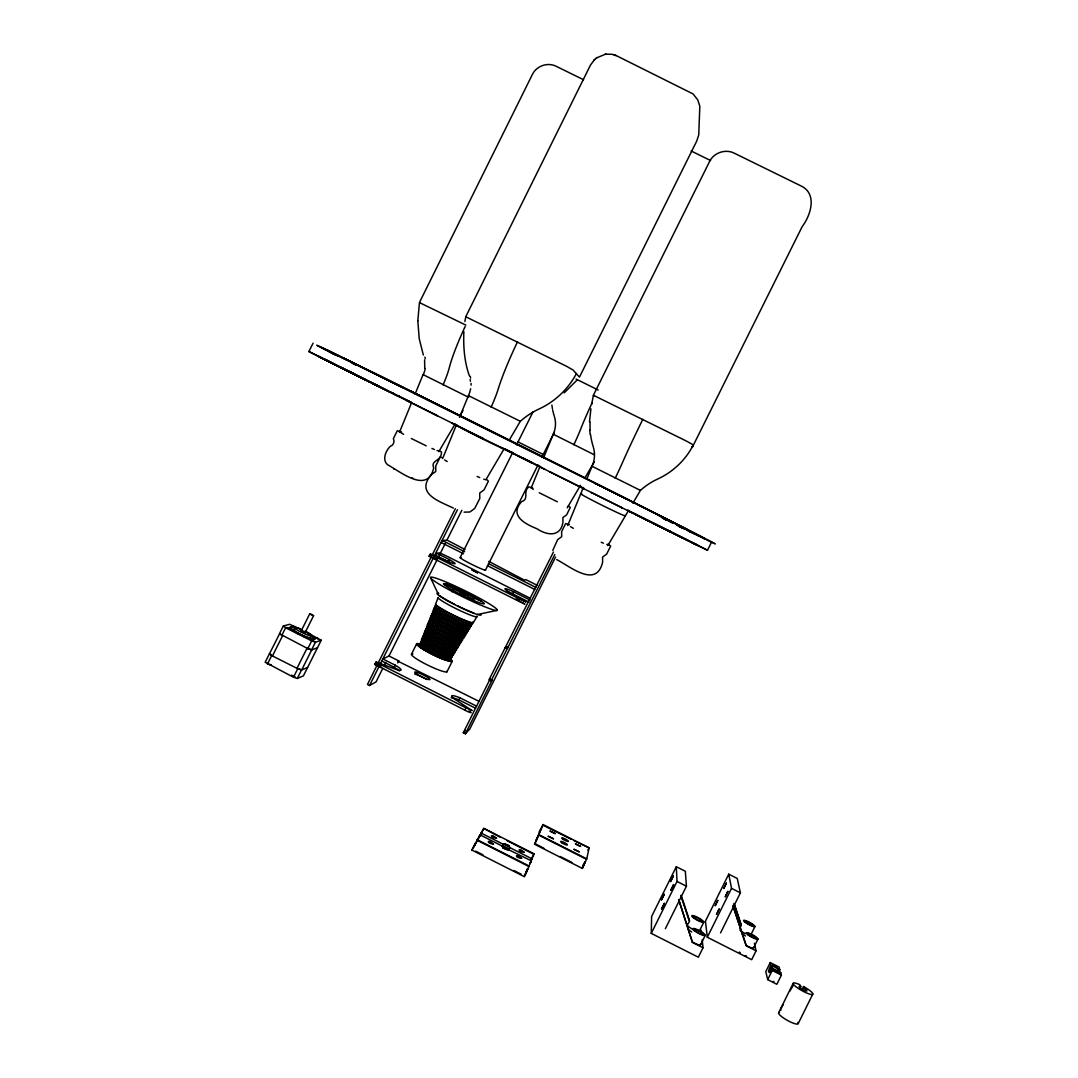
<?xml version="1.0" encoding="UTF-8"?>
<svg xmlns="http://www.w3.org/2000/svg" width="1078" height="1078" viewBox="0 0 1078 1078"><rect width="100%" height="100%" fill="white"/><g stroke="black" fill="none" stroke-linecap="round" stroke-linejoin="round"><path stroke-width="1.5" d="M417.819 320.732L419.45 302.514L532.316 74.611C536.359 65.879 547.786 61.904 556.315 66.364L583.535 79.718M702.209 939.814L703.018 947.764L698.342 957.224L651.274 933.386L651.624 916.475L676.31 866.712L685.325 871.267L686.43 886.224L665.369 928.697M789.702 991.288L792.977 985.939M463.877 331.66C463.244 346.55 464.335 361.736 469.388 375.858M452.086 591.822L453.582 588.548L444.379 583.656M589.504 421.767L590.919 408.818M424.732 368.204L424.597 359.904M693.397 929.654A6.832 1.361 28.3 0 1 687.238 925.113L689.57 921.38M591.687 404.263L593.399 395.262L709.311 162.037C713.38 152.847 725.346 148.602 734.266 153.17L801.183 186.009C817.569 193.905 810.75 215.331 802.194 226.596L692.494 446.925L691.685 446.656M464.887 321.567L465.79 316.662L590.474 65.071L594.584 59.559M536.574 844.384L534.836 843.508L534.553 844.236L582.336 868.41L586.728 858.87L589.14 847.847L543.11 824.562L539.296 832.135L539.943 830.707M582.336 868.41L584.613 863.128L582.619 867.13L583.171 864.718M552.771 550.44L557.622 539.687L561.692 536.696L561.625 531.629L565.64 523.571L569.467 524.757M470.655 712.086L471.086 712.706L467.825 711.669L374.915 664.398L376.478 662.094L394.615 668.886A15.092 2.156 25.9 0 0 395.356 665.247L382.906 658.981L389.023 655.99L398.739 660.881L397.715 662.93M374.915 664.398L376.033 662.067M692.494 446.925L693.181 444.81L686.363 441.037L593.399 395.262L594.005 395.855M527.748 869.178L526.118 872.708M542.894 825.128L571.124 839.223M525.633 873.706L531.373 860.837L508.803 849.801M530.942 861.322L534.055 853.816L483.779 828.362L478.901 837.242L480.033 834.83L508.964 849.477M473.7 846.567L471.921 850.097L524.285 876.63L525.134 874.73M527.29 868.828L525.552 873.355L526.266 871.913M535.753 841.649L543.11 824.562M438.247 597.36L435.728 603.801A21.075 2.102 26.2 0 0 454.404 615.551A21.075 2.102 26.2 0 0 473.215 622.019M584.828 862.629L585.138 861.659L584.707 862.238M441.98 457.584L440.174 457.085L435.701 466.073L435.795 471.504L431.591 474.387C414.639 493.697 439.73 501.432 453.353 508.075M579.129 376.774L573.065 370.01L566.866 366.453L465.965 316.851M399.453 432.345L411.446 403.024M415.124 394.009L423.048 374.605L468.687 397.337M442.64 458.527L456.304 425.177M459.497 417.402L468.472 395.559A29.322 29.187 -75.7 0 0 470.614 388.74M531.158 488.051L539.808 466.949M543.514 457.934L553.243 434.232A25.064 24.996 -75.7 0 0 554.335 416.297A63.831 63.723 -55.4 0 1 552.718 410.125M567.715 525.538L583.279 487.62M587.038 478.484L592.038 466.289A27.3 27.26 -79.8 0 0 593.237 446.75A69.544 69.477 -39.9 0 1 590.569 434.528M779.785 974.162A5.188 0.889 -65.7 0 0 780.634 972.437L779.273 971.75A5.188 0.889 -65.7 0 1 778.842 972.639M483.564 828.793L482.014 832.068M778.882 972.006A5.188 0.889 -65.7 0 1 779.717 970.24L779.246 967.141L770.244 962.6L770.662 965.672A5.174 0.862 -65.7 0 0 768.547 972.006A5.174 0.862 -65.7 0 0 771.525 967.828L779.286 971.696M772.899 968.529L772.926 968.475A5.174 0.862 -65.7 0 1 772.481 969.405M531.831 858.492L530.902 860.46M530.632 861.996L530.093 863.182L531.373 860.837M508.641 850.016L509.907 847.429L503.413 844.141L502.604 845.772L509.099 849.06L509.907 847.429M481.408 833.146L479.697 836.622L480.128 835.881M536.197 840.746L537.639 837.633L535.618 841.514L541.264 828.335L539.93 830.868M502.132 846.729L503.413 844.141M526.037 873.086L524.285 876.63M535.348 842.632L536.143 841.015M473.916 846.567L475.721 842.821L473.916 846.257M480.545 835.059L481.314 833.483M527.277 870.256L524.838 875.201L527.021 870.795M739.98 927.969L741.206 925.261M750.746 935.084L754.991 926.501M753.576 947.899L757.969 939.046M754.371 943.237L756.082 950.809L751.676 959.703L707.303 937.254L705.443 921.151L728.728 874.164L737.244 878.462L740.397 892.84L720.576 932.847M770.244 962.6L765.784 971.615L767.698 979.632L776.847 984.281L781.388 975.091L780.661 972.383M767.698 979.632L772.225 970.456L771.552 967.774M777.278 971.48L778.545 968.906L778.356 969.553A5.188 0.889 -65.7 0 0 777.157 972.208M778.666 1012.7L793.206 983.257M802.099 989.469L803.555 986.545L804.431 987.03A11.211 2.196 29.1 0 1 811.586 994.509A11.211 2.196 29.1 0 1 795.443 986.33A11.211 2.196 29.1 0 1 799.768 984.659L801.116 986.842A4.487 0.876 29.1 0 0 800.105 987.866A4.487 0.876 29.1 0 0 806.317 991.019A4.487 0.876 29.1 0 0 804.188 988.391L803.555 986.545M798.259 1023.507L812.839 993.997M579.573 376.896L696.725 141.07L698.733 134.952L699.824 106.21L697.709 99.809L693.046 93.921L616.562 55.76L612.169 54.304L605.364 54.143M534.553 844.236L535.294 842.578M589.14 847.847L574.089 840.732M651.274 933.386L677.024 881.467L676.31 866.712M699.312 931.23L703.813 922.121M700.619 944.705L705.281 935.3M707.303 937.254L731.531 888.353L728.728 874.164M451.13 697.789A16.183 2.358 26.3 0 1 458.891 699.865L459.929 697.776L476.584 706.171M506.916 591.445A13.744 1.038 26.4 0 1 512.495 593.816L513.532 591.741L530.106 600.055M523.921 603.397L524.932 604.206L518.747 601.228L519.812 599.085L430.243 554.159L429.179 556.288L430.607 554.105L446.966 561.086A21.25 1.563 26.2 0 0 449.243 559.522L436.846 553.31L435.808 555.386L448.205 561.598A21.25 1.59 26.2 0 1 450.038 562.689M464.861 709.944L465.939 707.801L375.993 662.256M553.459 552.03L488.994 679.8L491.083 680.851L492.403 679.639L465.386 733.795L463.297 732.744L490.315 678.588M491.083 680.851L554.793 554.564M555.561 557.07L469.738 729.105L465.386 733.795M473.417 847.241L480.033 834.83M483.779 828.362L499.828 837.027M532.128 857.441L534.055 853.816M670.785 532.06L707.505 550.252L711.561 542.099M269.608 653.686L272.451 655.95L282.517 635.858L279.66 633.662L265.161 662.242L293.486 677.227L297.285 678.466L303.403 675.866L321.257 640.224L305.411 631.668M317.458 647.797L311.582 649.913L307.809 648.619L279.458 633.716L283.325 626.008L289.672 624.297L302.419 630.145M267.425 664.061L271.683 655.559L269.419 653.753M281.762 635.481L285.63 627.76L283.325 626.008M301.031 631.223L309.696 613.934L311.569 614.473L313.577 615.727L304.926 633.002M293.486 677.227L297.744 668.724L301.53 669.977L307.58 667.525M307.809 648.619L311.677 640.898L315.45 642.205L321.257 640.224M297.285 678.466L301.53 669.977M311.582 649.913L315.45 642.205M376.478 662.094L374.969 664.21M375.279 664.762L376.343 662.62M375.993 665.274L377.057 663.132M455.388 508.668L367.463 684.449L369.538 685.5L376.033 681.902L382.798 668.36M376.977 665.854L378.055 663.711M378.122 666.433L379.2 664.291M369.538 685.5L378.553 667.471M380.062 664.466L457.463 509.705M464.995 549.457L447.114 540.186L442.371 540.523L441.333 542.611L463.594 553.769M379.281 666.945L380.359 664.803M380.305 667.322L381.383 665.18M437.358 559.59L429.071 556.194L435.647 559.563L436.711 557.42M384.307 665.342L385.816 662.337M388.821 656.313L445.281 543.433M446.777 540.428L461.829 510.325M399.399 671.001A15.092 2.183 25.8 0 0 394.305 667.336L395.356 665.247M448.205 561.598L449.243 559.522M411.58 653.996L416.741 643.66M460.225 557.501L512.764 452.396M516.524 444.877L533.004 411.917M485.45 570.154L538.003 464.968M541.749 457.463L554.483 431.968M446.966 671.81L452.127 661.474M472.905 848.265L471.921 850.097M478.996 837.714L473.673 847.065M353.234 373.77L308.874 351.549L313.065 343.208M479.494 836.73L481.421 832.971M531.009 859.853L531.656 858.6M526.697 871.078L527.587 869.394M583.656 864.179L584.411 862.764M587.806 850.084L588.938 848.238M438.786 451.682L454.916 424.287M459.74 416.081L463.001 410.543M485.882 479.777L504.127 448.812A26.856 0.768 26.3 0 1 477.069 436.186A26.856 0.768 26.3 0 1 456.412 425.015M509.234 440.147L520.297 421.363A74.571 74.449 -86.8 0 1 538.987 409.02A80.5 80.19 -65.9 0 0 576.434 373.527M567.203 507.859L580.463 485.396M584.599 478.403L594.369 461.842M607.83 545.576L628.69 510.258M632.88 503.17L640.426 490.396A69.518 69.437 32.9 0 1 657.863 478.928A74.975 74.867 -53.6 0 0 692.817 445.901M438.611 450.752L437.035 450.55M473.269 622.653L476.907 616.778M313.577 615.727L309.696 613.934M576.77 380.359L564.198 392.877M463.297 732.744L465.494 730.412M783.167 1004.79L780.688 1008.941L780.903 1010.369M596.471 57.929L605.917 54.021M594.113 59.977L596.929 57.538M398.739 660.881L398.065 661.245L479.292 701.468M497.052 610.364A37.204 3.247 26.2 0 1 444.163 587.092A37.204 3.247 26.2 0 1 450.308 583.858A37.204 3.247 26.2 0 1 497.052 610.364L478.982 614.204A22.705 2.129 26.2 0 1 477.662 614.164M436.846 553.31L439.784 552.933L448.488 556.989L530.363 598.344M606.766 544.444L607.682 544.565M464.106 512.158L469.9 511.996L474.711 508.452L479.791 498.481L479.723 493.037L484.089 489.816L488.401 481.152L486.704 479.562M772.966 981.667L773.977 981.398M483.793 479.198L485.208 479.562M294.968 676.768L294.105 676.485M294.779 677.159L291.383 675.34M271.063 665.18L269.675 664.681M271.265 664.789L270.389 664.506M543.069 454.39L518.019 441.886L518.761 442.276M616.144 55.571L614.069 54.789M376.195 664.439L377.233 664.83M302.433 630.805C296.234 629.431 311.461 635.616 303.134 631.115M532.775 488.159L529.015 486.825C522.426 491.191 529.527 499.208 521.658 501.62C508.587 515.823 525.821 524.272 537.14 528.826C546.681 535.335 560.52 537.572 562.945 522.251L562.878 517.588L566.624 514.839L570.302 507.442L568.308 505.892M401.474 431.955L397.283 430.742L393.362 438.638C395.074 441.643 392.998 445.686 390.613 446.09C386.153 449.822 381.774 459.497 387.379 464.605C400.288 471.531 427.67 494.613 433.733 467.852C430.23 459.848 441.522 461.654 441.522 452.154L440.174 451.17M477.931 599.018L470.143 595.864A11.602 1.011 26.2 0 0 455.657 589.019L446.535 584.155M481.314 601.133L473.525 597.994A11.602 1.011 26.2 0 1 467.946 596.74L469.388 598.533M601.228 542.261L603.451 543.191M667.322 520.378L665.328 519.394L673.359 523.167M477.096 476.449L479.71 477.581M556.706 559.603C569.952 566.314 596.377 588.911 602.629 562.19L602.562 557.11L606.644 554.119L610.66 546.061L608.181 544.094M431.928 448.421L434.38 449.499M411.998 477.877L412.766 478.228M329.423 351.724L324.276 349.097M351.644 362.72L356.926 364.997L346.914 359.917M317.417 355.807L318.886 356.495M308.874 351.549L331.943 362.949M453.569 588.831L468.014 595.784L459.929 592.833L463.836 595.905M357.748 365.402L601.147 486.353M426.214 445.834L411.297 438.503M557.353 501.796L539.243 492.767M657.62 514.853L687.036 529.527L636.882 504.356M661.69 517.642L664.627 519.097M689.691 531.602L690.89 532.182M594.005 454.646L553.243 434.232M356.427 364.768L347.156 360.2M358.987 365.86L387.42 379.658M691.173 151.001L710.577 160.528M697.493 535.267L701.199 537.046L687.656 530.241M339.786 367.032L341.376 367.814M352.169 373.163L353.368 373.648L350.646 372.409L352.708 373.419M340.244 367.153L369.983 382.084L367.841 381.06M368.959 381.383L376.977 385.372M691.416 542.288L699.285 546.155L694.987 543.972M436.846 404.331L442.02 406.851L432.251 401.878M676.647 524.77L686.43 529.621M550.535 472.164L549.43 471.625L580.746 487.243L579.721 486.73M592.294 492.969L591.323 492.484L622.289 507.927L621.386 507.482M633.837 513.397L654.575 523.746M629.35 511.403L628.501 510.985L632.018 512.751M653.928 523.612L653.16 523.234L657.351 525.363M660.76 526.872L660.288 526.643M669.101 531.077L670.422 531.656M669.047 530.969L670.556 531.818L645.102 519.232M682.104 537.666L682.805 538.016L681.215 537.208M592.038 466.289L640.426 490.396L639.78 489.951M332.994 353.476L335.918 354.931M670.031 521.712L673.265 523.315M694.704 533.88L687.818 530.47M324.869 359.54L323.104 358.664M327.065 360.537L325.408 359.729M343.801 368.838L342.292 368.097M345.337 369.714L346.9 370.468M392.163 392.918L393.82 393.739L389.724 391.691M398.914 396.246L400.14 396.852M576.056 379.038L598.196 390.034M465.831 325.084L419.692 302.716M468.418 395.613L520.122 421.188M433.477 402.66L425.541 398.712M352.6 363.475L355.942 365.132M678.305 525.97L681.781 527.694M324.532 359.257L354.824 374.309M367.598 380.709L347.129 370.616L378.58 386.382M335.757 364.863L318.172 356.158L333.574 363.906M339.92 367.005L346.011 369.929M346.173 370.077L411.783 402.646M454.364 423.883L457.234 425.311M511.376 452.275L512.71 452.935M532.424 462.785L523.356 458.258M325.772 359.931L365.523 379.874M371.964 383.094L382.986 388.592M659.682 526.32L670.947 531.939M673.777 533.408L697.196 545.091L694.151 543.608M686.093 539.566L689.583 541.304M382.933 388.606L398.617 396.394L393.969 394.076M421.08 407.605L405.8 400.019L410.826 402.525M422.32 408.266L437.533 415.825L432.386 413.251M466.397 430.216L451.52 422.832L456.897 425.527M468.58 431.348L483.375 438.706L480.626 437.318M509.881 451.911L500.812 447.41L503.682 448.839M511.093 452.504L515.109 454.512M518.316 456.142L532.519 463.203L529.527 461.707M537.652 465.75L680.42 536.831M656.3 524.851L658.618 525.997M693.504 543.312L695.431 544.255M358.947 365.671L343.559 358.071L348.167 360.443M387.379 379.833L403.037 387.568L373.864 373.042M336.673 355.053L322.295 347.951L339.22 356.333M342.13 357.694L345.971 359.607M337.131 355.444L340.85 357.047M345.688 359.311L326.917 350.013L338.276 355.767M684.193 528.665L676.795 525.067M663.509 518.639L666.837 520.297M376.828 385.264L380.264 386.975M407.888 400.706L411.244 402.377M504.208 448.691L513.141 453.137M537.787 465.426L540.792 466.936M581.042 487L584.087 488.536M627.504 510.244L687.023 539.97M692.009 542.544L695.62 544.296M328.723 361.426L365.361 379.577M371.007 382.38L386.935 390.29M408.656 401.124L398.55 396.071M505.11 449.162L540.186 466.653M581.002 487.027L584.006 488.523M628.164 510.568L635.939 514.422M647.002 519.987L693.518 543.258M371.762 383.027L544.929 469.429M634.982 514.233L648.686 521.038M667.039 530.174L670.947 532.114M324.518 359.378L326.863 360.551M341.187 367.733L343.612 368.945M389.886 392.082L320.462 357.384M430.984 401.245L410.314 391.004L424.193 398.038M351.347 362.046L372.314 372.395M340.5 356.966L342.871 358.152M336.309 355.255L338.586 356.4M679.854 536.372L707.505 550.252M643.31 518.1L645.089 519.03M655.37 524.178L668.4 530.794M511.228 452.208L512.427 452.814M537.167 585.3L525.808 579.614L524.487 580.153L488.806 561.395M442.371 540.523L464.631 551.68M488.388 563.578L535.874 587.375M487.337 565.667L534.836 589.464M512.495 593.816L529.069 602.13M435.647 559.563L518.747 601.228M603.154 487.364L635.494 503.655M344.057 358.758L347.116 360.295M506.323 646.517L508.398 647.555M505.124 647.46L507.226 648.511M381.855 661.07L394.305 667.336M458.891 699.865L475.546 708.259M285.63 627.76L311.677 640.898M686.713 530.039L690.567 531.98M331.054 352.6L333.358 353.759M271.683 655.559L297.744 668.724M731.531 888.353L740.397 892.84M677.024 881.467L686.43 886.224M539.135 834.79L586.728 858.87M538.906 835.221L586.513 859.301M733.094 906.355L746.124 945.77L756.082 950.809M536.521 844.532L543.891 848.265M560.102 856.471L571.892 862.427M770.905 965.214L779.96 969.796M772.225 970.456L781.388 975.091M507.226 840.773L533.839 854.248M481.071 833.038L503.332 844.303M509.827 847.591L532.114 858.883M692.453 942.428L678.749 899.672L692.453 942.428L703.018 947.764M477.204 839.708L529.352 866.119M476.961 840.193L529.109 866.604M475.667 851.148L483.011 854.881M513.842 870.498L521.186 874.218M659.857 516.025L673.427 523.073M667.659 530.349L670.57 531.845M521.819 602.279L522.938 602.858M330.838 352.493L335.878 355.107M673.09 523.059L673.777 523.423M269.163 664.425L267.762 663.509M393.807 468.957L394.588 469.375M515.971 598.91L520.647 601.605M468.876 710.968L469.9 711.561M570.518 526.643L573.348 528.328M403.59 434.353L400.221 432.157M444.54 459.915L447.208 461.519M292.596 675.771L291.868 675.286M519.812 599.085L526.051 601.982L517.036 596.781A27.314 2.021 26.4 0 1 505.757 588.696A13.744 1.011 26.4 0 1 513.532 591.741M732.919 905.48L746.259 945.487A6.684 1.28 28.6 0 0 751.945 948.034A6.684 1.28 28.6 0 0 753.347 947.36M692.426 941.97L692.655 942.118A7.061 1.442 28.4 0 0 698.733 944.827A7.061 1.442 28.4 0 0 700.43 944.126M533.273 489.425L531.737 488.186M465.939 707.801L472.151 710.564L457.517 701.05A16.183 2.331 26.3 0 1 459.929 697.776M322.942 348.41L321.608 347.48L394.413 383.067A213.889 0.943 26.5 0 1 607.52 489.318A213.889 0.943 26.5 0 1 701.67 537.356M430.648 577.983L438.476 594.49M734.509 904.644L741.206 924.695M733.862 903.404L741.219 925.45M681.188 895.346L689.543 920.423M680.784 895.589L689.246 921.016M423.331 355.026L419.207 338.6L417.806 320.745M772.212 965.713L772.023 966.36A5.174 0.862 -65.7 0 0 770.231 972.774M470.183 379.456L470.426 381.275M589.706 430.27L590.192 434.474M701.226 930.26L701.549 933.44M624.795 515.432A24.915 0.808 26.4 0 1 601.901 505.164A24.915 0.808 26.4 0 1 581.918 494.047M642.825 419.329A66.337 2.331 -63.6 0 0 622.868 461.707A38.875 1.415 -63.5 0 1 615.188 478.282M590.165 430.378A69.544 69.477 -39.9 0 1 590.124 422.024M517.534 341.753A71.269 8.368 -63.9 0 0 498.305 388.727A41.853 5.107 -63.5 0 1 491.137 407.174M470.237 376.303A29.322 29.187 -75.7 0 1 470.614 378.055M471.099 383.404A29.322 29.187 -75.7 0 1 471.046 385.183M465.184 326.459A64.734 9.594 -63.9 0 0 449.23 367.935A37.892 5.821 -63.5 0 1 443.125 384.846M424.894 357.141A26.64 26.505 -75.7 0 1 425.231 358.731M425.231 368.447A26.64 26.505 -75.7 0 1 423.29 374.645M573.86 444.729A35.574 2.399 -63.5 0 0 580.597 429.3A60.894 3.962 -63.7 0 1 592.213 402.606M552.475 408.872A63.831 63.723 -55.4 0 1 551.882 405.085M699.123 930.678A6.832 1.361 28.3 0 1 698.948 931.486M688.572 929.735A11.44 2.304 28.3 0 1 691.753 932.052M797.855 1022.429A11.211 2.399 29.4 0 1 787.668 1020.543A11.211 2.399 29.4 0 1 779.542 1012.323M745.329 933.615A6.481 1.199 28.5 0 1 739.804 929.95M741.758 933.44A13.798 2.601 28.5 0 1 745.518 936.027M746.582 956.051A4.77 0.943 28.7 0 1 745.221 955.62M740.316 952.871A4.77 0.943 28.7 0 1 739.36 952.009M485.396 569.831A14.162 0.984 26.3 0 1 471.275 564.158A14.162 0.984 26.3 0 1 461.074 557.649M705.686 539.472A223.2 0.984 26.5 0 1 703.355 538.353M334.921 354.716A223.2 0.984 26.5 0 1 328.467 351.428M326.621 350.471A223.2 0.984 26.5 0 1 495.961 433.464A223.2 0.984 26.5 0 1 706.696 539.943M698.921 536.062A213.889 0.943 26.5 0 1 690.351 531.953M683.668 528.692A213.889 0.943 26.5 0 1 678.709 526.28M308.308 633.904A13.758 2.035 25.4 0 1 312.849 639.227A13.758 2.035 25.4 0 1 294.671 631.358A13.758 2.035 25.4 0 1 293.405 627.463M310.747 635.845A13.758 2.035 25.4 0 1 311.367 639.308M305.869 637.394A13.758 2.035 25.4 0 1 302.635 635.993M299.374 634.43A13.758 2.035 25.4 0 1 296.302 632.799M291.599 629.821A13.758 2.035 25.4 0 1 293.216 627.841M305.168 631.061A9.459 1.388 25.4 0 1 310.37 635.791A9.459 1.388 25.4 0 1 296.329 629.39A9.459 1.388 25.4 0 1 300.749 629.04M310.437 636.882A9.459 1.401 25.4 0 1 301.382 634.699A9.459 1.401 25.4 0 1 294.725 629.336M453.218 654.764A17.747 2.169 26.1 0 1 435.067 648.727A17.747 2.169 26.1 0 1 422.792 639.456M453.798 653.174A17.544 2.129 26.1 0 1 437.911 648.201A17.544 2.129 26.1 0 1 422.536 638.068M452.747 654.885A17.383 2.129 26.1 0 1 437.008 649.98A17.383 2.129 26.1 0 1 421.794 639.928M452.167 656.475A17.571 2.169 26.1 0 1 434.191 650.519A17.571 2.169 26.1 0 1 422.037 641.316M450.685 655.518A17.208 2.129 26.1 0 1 440.12 653.632A17.208 2.129 26.1 0 1 420.959 642.367M421.053 641.801A17.208 2.129 26.1 0 1 422.199 641.76M451.13 658.2A17.396 2.169 26.1 0 1 433.302 652.325A17.396 2.169 26.1 0 1 421.282 643.175M450.658 658.321A17.032 2.129 26.1 0 1 433.221 652.581A17.032 2.129 26.1 0 1 421.444 643.62M450.052 660.531A17.221 2.169 26.1 0 1 430.445 653.106A17.221 2.169 26.1 0 1 420.528 645.048M446.521 660.302A16.857 2.129 26.1 0 1 436.32 656.3M435 655.68A16.857 2.129 26.1 0 1 432.332 654.373M431.025 653.699A16.857 2.129 26.1 0 1 420.407 647.15M419.477 646.113A16.857 2.129 26.1 0 1 419.571 645.547M480.788 614.393A24.511 2.304 26.2 0 1 456.115 605.31A24.511 2.304 26.2 0 1 438.773 593.304M454.269 653.039A17.922 2.169 26.1 0 1 435.957 646.921A17.922 2.169 26.1 0 1 423.533 637.583M454.849 651.462A17.72 2.129 26.1 0 1 436.738 645.385A17.72 2.129 26.1 0 1 424.449 636.168M457.409 647.891A18.434 2.169 26.1 0 1 438.598 641.531A18.434 2.169 26.1 0 1 425.783 631.991M457.988 646.315A18.245 2.129 26.1 0 1 439.393 639.995A18.245 2.129 26.1 0 1 426.699 630.576M456.937 648.026A18.07 2.129 26.1 0 1 440.619 642.825A18.07 2.129 26.1 0 1 424.759 632.463M456.358 649.616A18.272 2.169 26.1 0 1 437.722 643.323A18.272 2.169 26.1 0 1 425.042 633.864M455.886 649.738A17.895 2.129 26.1 0 1 437.628 643.593A17.895 2.129 26.1 0 1 425.204 634.309M454.229 650.196A18.097 2.169 26.1 0 1 438.948 646.167A18.097 2.169 26.1 0 1 424.287 635.724M463.527 634.713A19.647 2.156 26.2 0 1 447.074 630.064A19.647 2.156 26.2 0 1 431.038 618.947M462.502 636.424A19.485 2.156 26.1 0 1 448.448 632.934A19.485 2.156 26.1 0 1 429.017 620.807M461.465 638.149A19.31 2.156 26.1 0 1 447.532 634.713A19.31 2.156 26.1 0 1 428.276 622.666M460.427 639.874A19.134 2.156 26.1 0 1 444.365 635.441A19.134 2.156 26.1 0 1 428.788 624.539M459.403 641.599A18.959 2.169 26.1 0 1 443.462 637.219A18.959 2.169 26.1 0 1 428.033 626.399M457.328 645.035A18.609 2.169 26.1 0 1 441.657 640.804A18.609 2.169 26.1 0 1 426.538 630.131M476.853 616.144A21.708 2.089 26.2 0 1 460.063 610.606A21.708 2.089 26.2 0 1 438.18 597.926M472.743 622.235A20.738 2.075 26.2 0 1 454.215 615.888A20.738 2.075 26.2 0 1 435.862 604.313M472.11 623.812A20.886 2.116 26.2 0 1 451.008 616.225A20.886 2.116 26.2 0 1 436.307 605.836M471.585 624.014A20.495 2.075 26.2 0 1 455.684 618.907A20.495 2.075 26.2 0 1 435.054 606.874M435.135 606.308A20.495 2.075 26.2 0 1 436.442 606.362M471.005 625.604A20.684 2.116 26.2 0 1 450.078 618.112A20.684 2.116 26.2 0 1 435.539 607.776M470.547 625.725A20.32 2.089 26.2 0 1 452.369 619.554A20.32 2.089 26.2 0 1 434.394 608.167M469.968 627.315A20.522 2.129 26.2 0 1 451.601 621.103A20.522 2.129 26.2 0 1 433.464 609.596M469.496 627.45A20.145 2.089 26.2 0 1 451.466 621.346A20.145 2.089 26.2 0 1 433.652 610.04M468.917 629.026A20.347 2.129 26.2 0 1 448.313 621.723A20.347 2.129 26.2 0 1 434.03 611.509M468.445 629.161A19.97 2.102 26.2 0 1 450.564 623.138A19.97 2.102 26.2 0 1 432.911 611.913M467.865 630.751A20.172 2.143 26.2 0 1 447.437 623.529A20.172 2.143 26.2 0 1 433.289 613.369M467.407 630.873A19.808 2.102 26.2 0 1 447.33 623.785A19.808 2.102 26.2 0 1 433.45 613.813M466.828 632.463A19.997 2.143 26.2 0 1 448.893 626.48A19.997 2.143 26.2 0 1 431.24 615.201M466.356 632.584A19.633 2.102 26.2 0 1 448.744 626.722A19.633 2.102 26.2 0 1 431.429 615.646M465.777 634.174A19.822 2.143 26.2 0 1 445.659 627.126A19.822 2.143 26.2 0 1 431.793 617.088M465.305 634.309A19.458 2.116 26.2 0 1 447.842 628.514A19.458 2.116 26.2 0 1 430.688 617.505M464.268 636.02A19.283 2.116 26.2 0 1 444.688 629.188A19.283 2.116 26.2 0 1 431.2 619.392M463.217 637.731A19.108 2.116 26.1 0 1 446.036 632.099A19.108 2.116 26.1 0 1 429.206 621.251M462.179 639.443A18.932 2.116 26.1 0 1 445.133 633.877A18.932 2.116 26.1 0 1 428.465 623.111M461.128 641.167A18.757 2.129 26.1 0 1 442.034 634.592A18.757 2.129 26.1 0 1 428.95 624.984M460.077 642.879A18.596 2.129 26.1 0 1 443.327 637.462A18.596 2.129 26.1 0 1 426.982 626.857M459.497 644.469A18.784 2.169 26.1 0 1 442.559 639.011A18.784 2.169 26.1 0 1 426.053 628.272M459.039 644.59A18.42 2.129 26.1 0 1 442.425 639.254A18.42 2.129 26.1 0 1 426.241 628.717M473.902 613.032A22.705 2.129 26.2 0 1 466.639 610.108M465.386 609.555A22.705 2.129 26.2 0 1 457.382 605.782M454.714 604.435A22.705 2.129 26.2 0 1 439.784 595.73M450.55 660.019A18.083 2.277 26.1 0 1 432.022 653.928A18.083 2.277 26.1 0 1 419.558 644.415M447.006 671.068A19.876 2.641 26.1 0 1 426.565 664.533A19.876 2.641 26.1 0 1 412.928 653.901M450.981 659.493A19.876 2.506 26.1 0 1 443.826 659.466A19.876 2.506 26.1 0 1 420.986 647.972A19.876 2.506 26.1 0 1 420.514 644.159M414.693 674.073A8.462 1.213 26 0 1 426.672 679.504M580.53 846.378L575.463 843.939L580.53 846.378M579.182 851.822L574.035 849.329L579.182 851.822M670.853 890.226L673.602 884.674L670.853 890.226M670.583 881.521L673.278 876.104L670.583 881.521M727.852 891.425L725.305 896.748L727.852 891.425M726.329 883.178L723.823 888.38L726.329 883.178M661.569 908.929L664.331 903.377L661.569 908.929M661.528 899.766L664.223 894.349L661.528 899.766M719.134 909.05L716.56 914.387L719.134 909.05M717.786 900.399L715.28 905.614L717.786 900.399M555.21 833.577L550.144 831.138L555.21 833.577M553.445 838.805L548.284 836.312L553.445 838.805M524.151 852.267C516.995 851.849 517.831 846.446 524.151 852.267M521.631 858.331C514.327 857.953 515.217 852.361 521.631 858.331M496.486 838.253C489.223 837.781 490.261 832.485 496.486 838.253M493.454 844.061C485.989 843.589 487.189 838.158 493.454 844.061M507.442 849.774L502.941 847.968L507.442 849.774M509.301 845.826L504.841 844.034L509.301 845.826M307.041 648.228L296.976 668.333L301.719 669.896L311.758 649.845L307.041 648.228M318.023 638.742L315.706 637.691L318.023 638.742M312.674 640.521L310.329 639.456L312.647 640.575M294.698 626.992L292.381 625.927L294.698 626.992M288.985 628.582L286.627 627.504L288.985 628.582M445.133 583.724L443.705 583.589A22.705 1.981 26.2 0 0 461.276 594.652L471.854 599.664A22.705 1.981 26.2 0 0 482.607 601.996L476.139 597.953A22.705 1.981 26.2 0 0 447.815 584.545L445.133 583.724M477.567 572.782L472.097 570.033L477.567 572.782M595.838 483.618L626.722 499.02L595.838 483.618M778.639 972.76L774.287 970.119L778.639 972.76M777.238 967.478L772.939 964.864L777.238 967.478M562.878 839.196A3.8 0.714 27.2 0 0 568.416 841.446A3.8 0.714 27.2 0 0 563.929 838.347A3.8 0.714 27.2 0 0 562.878 839.196M561.786 842.74A3.84 0.741 27.2 0 0 567.378 845.004A3.84 0.741 27.2 0 0 562.864 841.864A3.84 0.741 27.2 0 0 561.786 842.74M694.259 930.597A7.061 1.401 28.4 0 0 704.918 935.569A7.061 1.401 28.4 0 0 697.924 929.896A7.061 1.401 28.4 0 0 694.259 930.597M693.154 917.553A6.832 1.321 28.3 0 0 703.462 922.377A6.832 1.321 28.3 0 0 696.698 916.947A6.832 1.321 28.3 0 0 693.154 917.553M695.795 931.149A5.04 0.997 28.4 0 0 703.314 934.532A5.04 0.997 28.4 0 0 697.978 930.381A5.04 0.997 28.4 0 0 695.795 931.149M694.636 918.079A4.878 0.943 28.3 0 0 701.913 921.38A4.878 0.943 28.3 0 0 696.752 917.405A4.878 0.943 28.3 0 0 694.636 918.079M747.687 934.626A6.684 1.24 28.5 0 0 757.686 939.315A6.684 1.24 28.5 0 0 750.814 933.939A6.684 1.24 28.5 0 0 747.687 934.626M745.019 922.189A6.481 1.159 28.4 0 0 754.721 926.743A6.481 1.159 28.4 0 0 748.065 921.596A6.481 1.159 28.4 0 0 745.019 922.189M749.116 935.138A4.77 0.889 28.5 0 0 756.15 938.332A4.77 0.889 28.5 0 0 750.935 934.397A4.77 0.889 28.5 0 0 749.116 935.138M746.407 922.687A4.622 0.835 28.4 0 0 753.226 925.8A4.622 0.835 28.4 0 0 748.172 922.027A4.622 0.835 28.4 0 0 746.407 922.687M416.903 674.181A8.462 1.199 26 0 0 429.664 679.666A8.462 1.199 26 0 0 420.326 673.588A8.462 1.199 26 0 0 416.903 674.181"/></g></svg>
